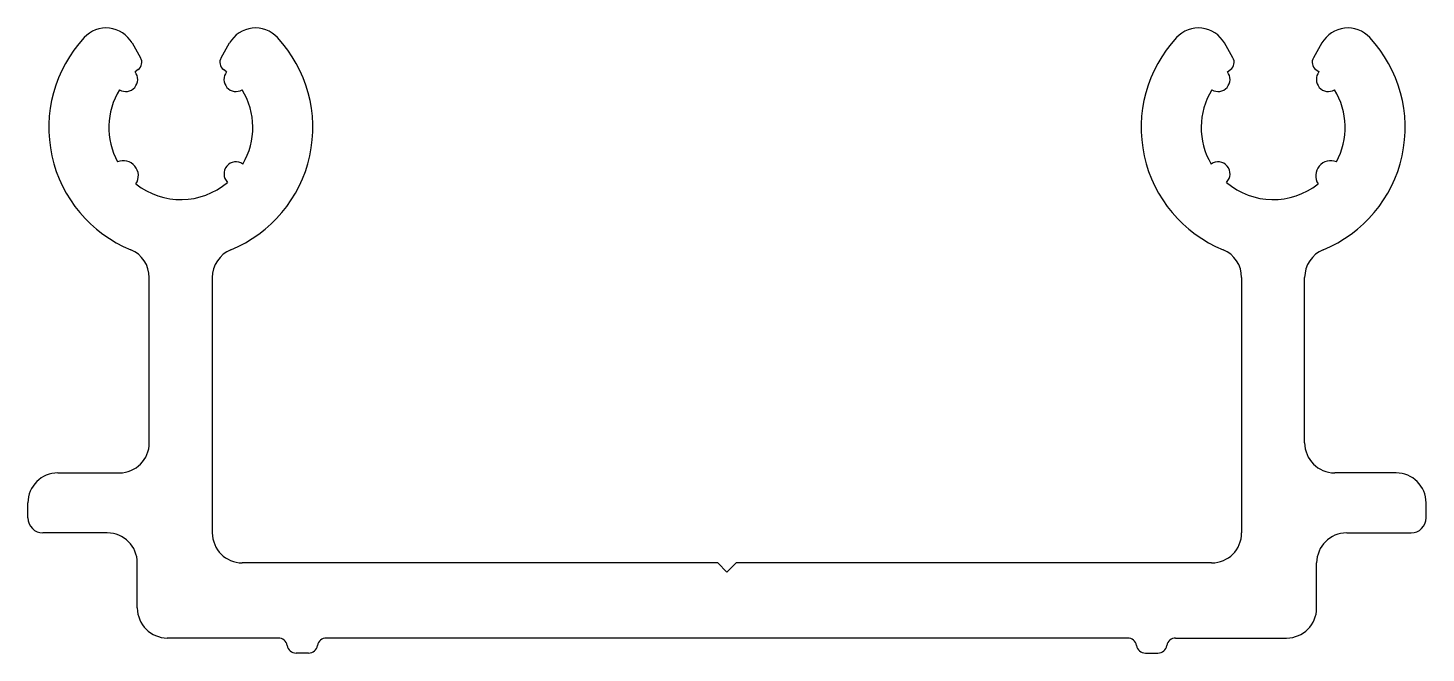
# Model space of a CAD drawing. Extents: x 772.1 to 818.7, y 516.2 to 537.
import ezdxf

# ---------------------------------------------------------------- set-up
doc = ezdxf.new("R2010")
doc.units = 0
doc.layers.get('0').update_dxf_attribs({"linetype": 'CONTINUOUS'})

msp = doc.modelspace()

# ---------------------------------------------------------------- linework, layer by layer
at = {"color": 0}
for p, q in [((775.54, 536.534), (775.823, 536.043)), ((778.507, 536.043), (778.79, 536.534)), ((812.232, 536.043), (811.949, 536.534)), ((815.198, 536.534), (814.915, 536.043)), ((775.742, 535.652), (775.638, 535.571)), ((778.692, 535.571), (778.589, 535.652)), ((812.046, 535.571), (812.15, 535.652)), ((814.997, 535.652), (815.101, 535.571)), ((776.115, 523.219), (776.115, 528.724)), ((778.215, 528.724), (778.215, 520.219)), ((812.523, 528.724), (812.523, 520.219)), ((814.623, 523.219), (814.623, 528.724)), ((773.07, 522.219), (775.115, 522.219)), ((817.668, 522.219), (815.623, 522.219)), ((772.07, 520.719), (772.07, 521.219)), ((818.668, 520.719), (818.668, 521.219)), ((774.715, 520.219), (772.57, 520.219)), ((816.023, 520.219), (818.168, 520.219)), ((775.715, 517.719), (775.715, 519.219)), ((795.065, 519.219), (779.215, 519.219)), ((795.065, 519.219), (795.369, 518.915)), ((795.673, 519.219), (795.369, 518.915)), ((811.523, 519.219), (795.673, 519.219)), ((815.023, 517.719), (815.023, 519.219)), ((780.415, 516.719), (776.715, 516.719)), ((808.723, 516.719), (782.015, 516.719)), ((810.323, 516.719), (814.023, 516.719)), ((781.423, 516.219), (781.007, 516.219)), ((809.315, 516.219), (809.732, 516.219))]:
    msp.add_line(p, q, dxfattribs=at)
for centre, radius, start, end in [((774.674, 536.034), 1, 30, 137.1046), ((779.656, 536.034), 1, 42.8954, 150), ((811.083, 536.034), 1, 30, 137.1046), ((816.064, 536.034), 1, 42.8954, 150), ((777.165, 533.719), 4.4, 137.1046, 247.6893), ((777.165, 533.719), 4.4, 292.3107, 42.8954), ((813.573, 533.719), 4.4, 137.1046, 247.6893), ((813.573, 533.719), 4.4, 292.3107, 42.8954), ((775.564, 535.893), 0.3, 306.3794, 30), ((778.766, 535.893), 0.3, 150, 233.6206), ((811.972, 535.893), 0.3, 306.3794, 30), ((815.175, 535.893), 0.3, 150, 233.6206), ((775.327, 535.319), 0.4, 239.0135, 38.9222), ((779.004, 535.319), 0.4, 141.0778, 300.9865), ((811.735, 535.319), 0.4, 239.0135, 38.9222), ((815.412, 535.319), 0.4, 141.0778, 300.9865), ((777.165, 533.719), 2.4, 148.4135, 208.5217), ((777.165, 533.719), 2.4, 329.5604, 31.5865), ((813.573, 533.719), 2.4, 148.4135, 210.4396), ((813.573, 533.719), 2.4, 331.4783, 31.5865), ((775.25, 532.112), 0.5, 327.2175, 112.7825), ((779.004, 532.177), 0.4, 54.7802, 225.2198), ((811.735, 532.177), 0.4, 314.7802, 125.2198), ((815.489, 532.112), 0.5, 67.2175, 212.7825), ((777.165, 533.719), 2.4, 231.4783, 310.4396), ((813.573, 533.719), 2.4, 229.5604, 308.5217), ((775.115, 528.724), 1, 360, 67.6893), ((779.215, 528.724), 1, 112.3107, 180), ((811.523, 528.724), 1, 0, 67.6893), ((815.623, 528.724), 1, 112.3107, 180), ((775.115, 523.219), 1, 270, 0), ((815.623, 523.219), 1, 180, 270), ((773.07, 521.219), 1, 90, 180), ((817.668, 521.219), 1, 0, 90), ((772.57, 520.719), 0.5, 180, 270), ((818.168, 520.719), 0.5, 270, 0), ((774.715, 519.219), 1, 0, 90), ((779.215, 520.219), 1, 180, 270), ((811.523, 520.219), 1, 270, 0), ((816.023, 519.219), 1, 90, 180), ((776.715, 517.719), 1, 180, 270), ((814.023, 517.719), 1, 270, 0), ((780.415, 516.419), 0.3, 9.5941, 90), ((781.007, 516.519), 0.3, 189.5941, 270), ((781.423, 516.519), 0.3, 270, 350.4059), ((782.015, 516.419), 0.3, 90, 170.4059), ((808.723, 516.419), 0.3, 9.5941, 90), ((809.315, 516.519), 0.3, 189.5941, 270), ((809.732, 516.519), 0.3, 270, 350.4059), ((810.323, 516.419), 0.3, 90, 170.4059)]:
    msp.add_arc(centre, radius, start, end, dxfattribs=at)

doc.saveas('drawing.dxf')
